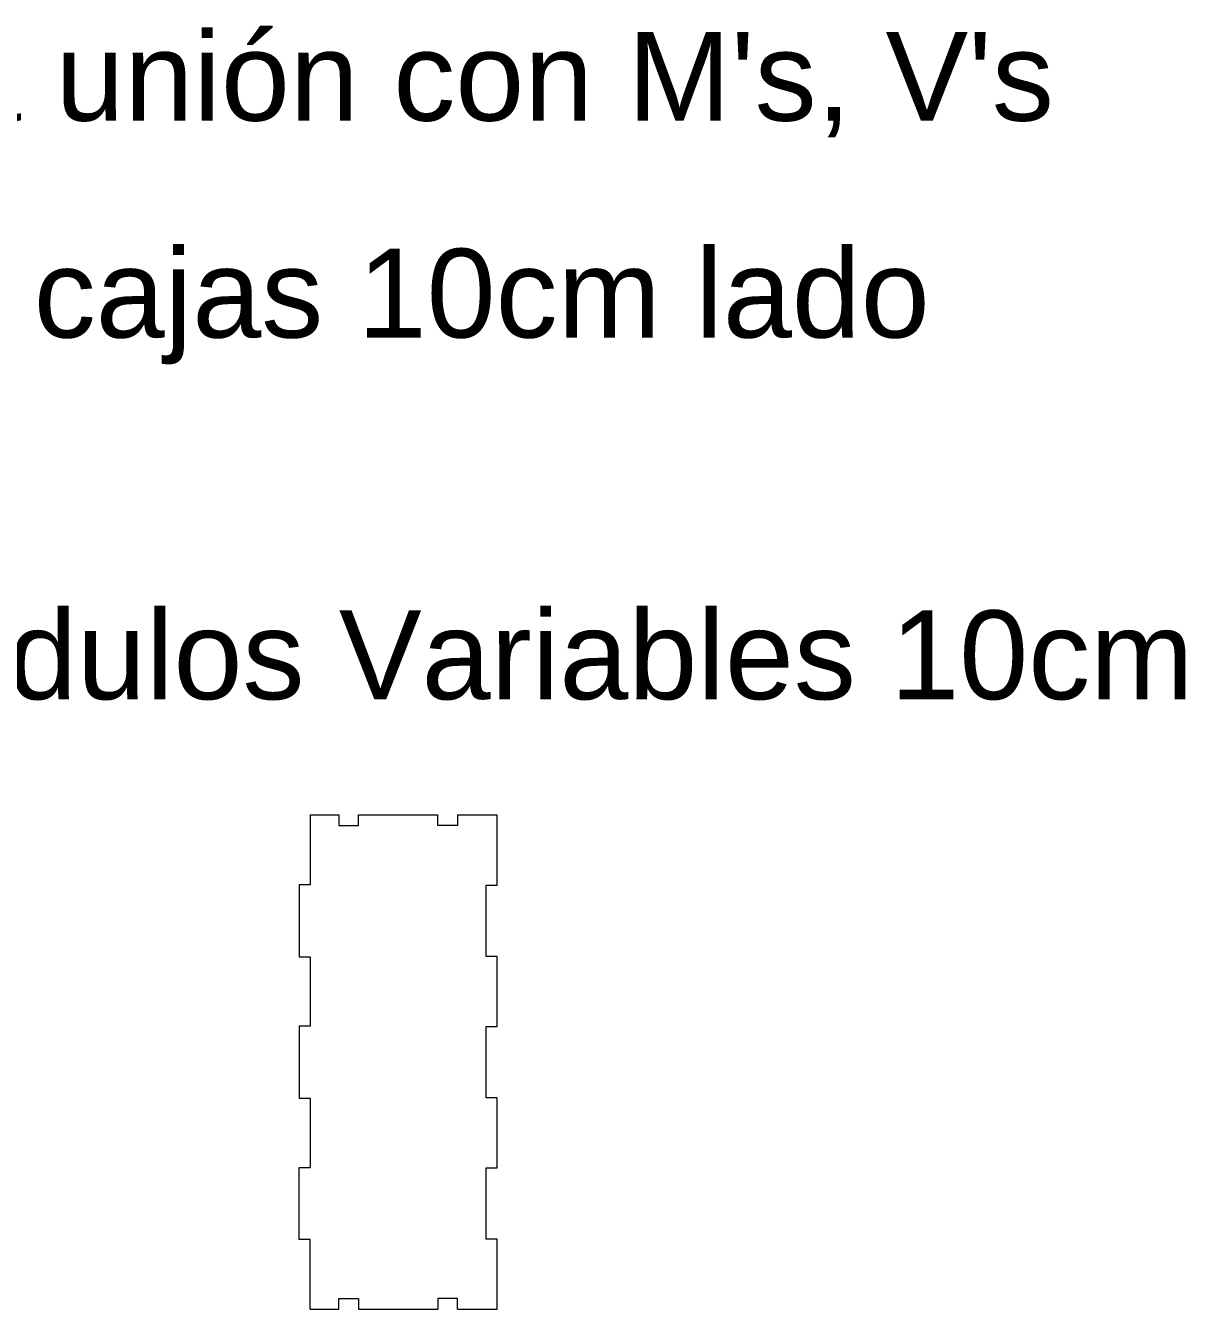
# Model space of a CAD drawing. Header units: millimetres. Extents: x 883 to 14654, y 5219 to 8318.
# Drawn here: x 6186 to 6773, y 5951 to 6600 of the extents above; entities that cross this region are included whole.
import ezdxf

# ---------------------------------------------------------------- set-up
doc = ezdxf.new("R2010")
doc.units = ezdxf.units.MM
doc.header["$LTSCALE"] = 0.05
doc.layers.add('Corte', color=1, linetype='Continuous', lineweight=5)
doc.styles.get("Standard").update_dxf_attribs({"font": 'arial.ttf'})

msp = doc.modelspace()

# ---------------------------------------------------------------- linework, layer by layer
at = {"layer": 'Corte', "color": 1, "linetype": 'Continuous', "lineweight": 5}
for p, q in [((6330.332, 6200.872), (6330.332, 6165.572)), ((6330.332, 6200.872), (6344.832, 6200.872)), ((6344.832, 6200.872), (6344.832, 6195.472)), ((6354.832, 6195.472), (6354.832, 6200.872)), ((6354.832, 6200.872), (6394.832, 6200.872)), ((6394.832, 6195.472), (6394.832, 6200.872)), ((6404.832, 6200.872), (6424.832, 6200.872)), ((6404.832, 6200.872), (6404.832, 6195.472)), ((6424.832, 6165.372), (6424.832, 6200.872)), ((6344.832, 6195.472), (6354.832, 6195.472)), ((6404.832, 6195.472), (6394.832, 6195.472)), ((6330.332, 6165.572), (6324.832, 6165.572)), ((6324.832, 6165.572), (6324.832, 6129.172)), ((6419.332, 6129.372), (6419.332, 6165.372)), ((6419.332, 6165.372), (6424.832, 6165.372)), ((6324.832, 6129.172), (6330.332, 6129.172)), ((6330.332, 6129.172), (6330.332, 6094.072)), ((6424.832, 6129.372), (6419.332, 6129.372)), ((6424.832, 6093.872), (6424.832, 6129.372)), ((6330.332, 6094.072), (6324.832, 6094.072)), ((6324.832, 6094.072), (6324.832, 6057.672)), ((6419.332, 6057.872), (6419.332, 6093.872)), ((6419.332, 6093.872), (6424.832, 6093.872)), ((6324.832, 6057.672), (6330.332, 6057.672)), ((6330.332, 6057.672), (6330.332, 6022.572)), ((6424.832, 6057.872), (6419.332, 6057.872)), ((6424.832, 6022.372), (6424.832, 6057.872)), ((6324.832, 5986.172), (6324.832, 6022.572)), ((6324.832, 6022.572), (6330.332, 6022.572)), ((6419.332, 5986.372), (6419.332, 6022.372)), ((6419.332, 6022.372), (6424.832, 6022.372)), ((6330.332, 5986.172), (6324.832, 5986.172)), ((6330.332, 5950.872), (6330.332, 5986.172)), ((6424.832, 5986.372), (6419.332, 5986.372)), ((6424.832, 5950.872), (6424.832, 5986.372)), ((6344.832, 5950.872), (6344.832, 5956.272)), ((6344.832, 5956.272), (6354.832, 5956.272)), ((6354.832, 5956.272), (6354.832, 5950.872)), ((6404.832, 5956.272), (6394.832, 5956.272)), ((6394.832, 5956.272), (6394.832, 5950.872)), ((6404.832, 5950.872), (6404.832, 5956.272)), ((6330.332, 5950.872), (6344.832, 5950.872)), ((6354.832, 5950.872), (6394.832, 5950.872)), ((6404.832, 5950.872), (6424.832, 5950.872))]:
    msp.add_line(p, q, dxfattribs=at)

# ---------------------------------------------------------------- texts
for s, p in [("Para unión con M's, V's", (6051.637, 6551.937)), ('Para cajas 10cm lado', (6040.667, 6442.275)), ('D: Módulos Variables 10cm', (6010.301, 6259.372))]:
    msp.add_text(s, height=44.89215, dxfattribs=at).set_placement(p)

doc.saveas('drawing.dxf')
